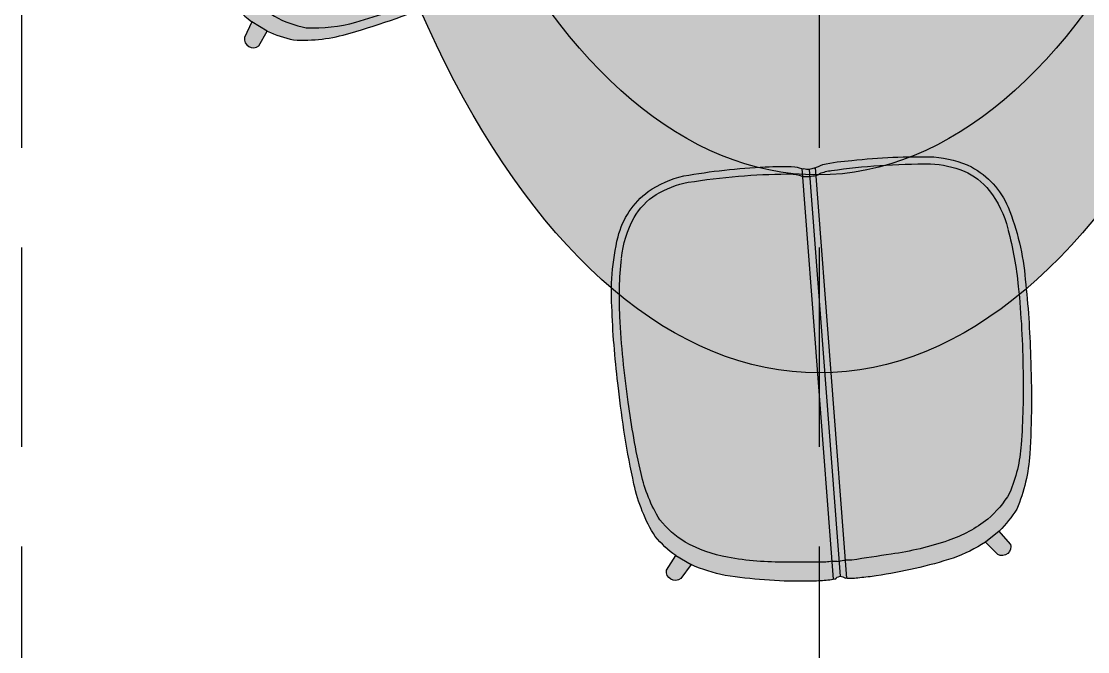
# Model space of a CAD drawing. Header units: millimetres. Extents: x -1 to 5416, y -1238 to 1407.
# Drawn here: x 387.351 to 388.687, y 1391.986 to 1392.777 of the extents above; entities that cross this region are included whole.
import ezdxf

# ---------------------------------------------------------------- set-up
doc = ezdxf.new("R2010")
doc.units = ezdxf.units.MM
doc.header["$MEASUREMENT"] = 0
doc.linetypes.add('HIDDEN', pattern=[0.375, 0.25, -0.125])
for name, color, linetype in [('1-TRAMA', 251, 'Continuous'), ('A-FLOR', 1, 'Continuous'), ('A-FURN', 32, 'Continuous'), ('ID-LF-FURN', 32, 'Continuous')]:
    doc.layers.add(name, color=color, linetype=linetype)
doc.layers.add('H-BLOCKS', color=7, linetype='Continuous', true_color=0xffffff)

# ---------------------------------------------------------------- blocks, each defined once
blk = doc.blocks.new('*U18')
at = {"layer": 'H-BLOCKS'}
h = blk.add_hatch(color=256, dxfattribs=at)
h.dxf.hatch_style = 1
h.paths.add_polyline_path([(-0.1992, -0.0162, 0.694131), (-0.2161, -0.028), (-0.2034, -0.0453), (-0.1849, -0.0326)], flags=17)
h.paths.add_polyline_path([(-0.0084, -0.0007, 0.052576), (-0.0245, -0.0001, 0.0237), (-0.0454, -0.0011, 0.041982), (-0.1433, -0.0159, 0.055075), (-0.1849, -0.0326), (-0.2034, -0.0453, 0.058274), (-0.2272, -0.071, 0.08511), (-0.2486, -0.138, 0.02802), (-0.2589, -0.2602, 0.022105), (-0.2597, -0.3571, 0.077039), (-0.2451, -0.4495, 0.171294), (-0.2032, -0.5031, 0.095625), (-0.1572, -0.5192, 0.034014), (-0.0544, -0.5227, 0.034779), (-0.0175, -0.5202, 0.003453), (-0.0084, -0.5172)])
h = blk.add_hatch(color=256, dxfattribs=at)
h.dxf.hatch_style = 1
h.paths.add_polyline_path([(0.1992, -0.0162, -0.694131), (0.2161, -0.028), (0.2034, -0.0453), (0.1849, -0.0326)], flags=17)
h.paths.add_polyline_path([(0.0084, -0.0007, -0.052576), (0.0245, -0.0001, -0.0237), (0.0454, -0.0011, -0.041982), (0.1433, -0.0159, -0.055075), (0.1849, -0.0326), (0.2034, -0.0453, -0.058274), (0.2272, -0.071, -0.08511), (0.2486, -0.138, -0.02802), (0.2589, -0.2602, -0.022105), (0.2597, -0.3571, -0.077039), (0.2451, -0.4495, -0.171294), (0.2032, -0.5031, -0.095625), (0.1572, -0.5192, -0.034014), (0.0544, -0.5227, -0.034779), (0.0175, -0.5202, -0.003453), (0.0084, -0.5172)])
h = blk.add_hatch(color=256, dxfattribs=at)
h.dxf.hatch_style = 1
h.paths.add_polyline_path([(0, -0.5064, -0.020799), (-0.0084, -0.5073), (-0.0084, -0.5172, 0.000505), (-0.0071, -0.5167, -0.075136), (0, -0.5154)])
h.paths.add_polyline_path([(0.0084, -0.5073, -0.020799), (0, -0.5064), (0, -0.5154, -0.075129), (0.0071, -0.5167, 0.000505), (0.0084, -0.5172)])
h.paths.add_polyline_path([(0.0084, -0.0236, -0.07588), (0, -0.0224), (0, -0.5064, 0.020799), (0.0084, -0.5073)])
h.paths.add_polyline_path([(0, -0.0224, -0.07588), (-0.0084, -0.0236), (-0.0084, -0.5073, 0.020799), (0, -0.5064)])
h.paths.add_polyline_path([(0, -0.004, -0.111664), (-0.0066, -0.0009, 0.005785), (-0.0084, -0.0007), (-0.0084, -0.0236, 0.07588), (0, -0.0224)])
h.paths.add_polyline_path([(0.0084, -0.0007, 0.005785), (0.0066, -0.0009, -0.111664), (0, -0.004), (0, -0.0224, 0.07588), (0.0084, -0.0236)])
for points in [[(-0.0066, -0.0009, 0.058379), (-0.0245, -0.0001)], [(0.0245, -0.0001, 0.058379), (0.0066, -0.0009)], [(-0.0454, -0.0011, 0.041982), (-0.1433, -0.0159)], [(-0.0245, -0.0001, 0.0237), (-0.0454, -0.0011)], [(-0.0066, -0.0009, 0.111664), (0, -0.004)], [(0, -0.004, 0.111664), (0.0066, -0.0009)], [(0.0454, -0.0011, 0.0237), (0.0245, -0.0001)], [(0.1433, -0.0159, 0.041982), (0.0454, -0.0011)], [(-0.1992, -0.0162, 0.694131), (-0.2161, -0.028)], [(-0.1433, -0.0159, 0.055075), (-0.1849, -0.0326)], [(-0.0164, -0.023, 0.003249), (-0.0661, -0.0267)], [(-0.0084, -0.0236, 0.036156), (-0.0164, -0.023)], [(-0.0084, -0.0236, 0.07588), (0, -0.0224)], [(0, -0.0224, 0.07588), (0.0084, -0.0236)], [(0.0164, -0.023, 0.036156), (0.0084, -0.0236)], [(0.0661, -0.0267, 0.003248), (0.0164, -0.023)], [(0.1849, -0.0326, 0.055075), (0.1433, -0.0159)], [(0.2161, -0.028, 0.694131), (0.1992, -0.0162)], [(-0.1387, -0.0383, 0.083909), (-0.1901, -0.0612)], [(-0.0661, -0.0267, 0.04859), (-0.1387, -0.0383)], [(0.1387, -0.0383, 0.04859), (0.0661, -0.0267)], [(0.19, -0.0612, 0.083909), (0.1387, -0.0383)], [(-0.2034, -0.0453, 0.058274), (-0.2272, -0.071)], [(0.2272, -0.071, 0.058274), (0.2034, -0.0453)], [(-0.1901, -0.0612, 0.084833), (-0.2198, -0.0917)], [(0.2198, -0.0917, 0.084833), (0.19, -0.0612)], [(-0.2272, -0.071, 0.086095), (-0.2487, -0.1388)], [(0.2487, -0.1388, 0.086095), (0.2272, -0.071)], [(-0.2198, -0.0917, 0.083781), (-0.2389, -0.1512)], [(0.2389, -0.1512, 0.083781), (0.2198, -0.0917)], [(-0.2487, -0.1388, 0.027834), (-0.2589, -0.2602)], [(0.2589, -0.2602, 0.027834), (0.2487, -0.1388)], [(-0.2389, -0.1512, 0.022872), (-0.2481, -0.2418)], [(0.2481, -0.2418, 0.022872), (0.2389, -0.1512)], [(-0.2481, -0.2418, 0.022825), (-0.2504, -0.3494)], [(0.2504, -0.3494, 0.022824), (0.2481, -0.2418)], [(-0.2589, -0.2602, 0.022105), (-0.2597, -0.3571)], [(0.2597, -0.3571, 0.022105), (0.2589, -0.2602)], [(-0.2597, -0.3571, 0.07704), (-0.2451, -0.4495)], [(-0.2504, -0.3494, 0.041391), (-0.2428, -0.4217)], [(0.2428, -0.4217, 0.041391), (0.2504, -0.3494)], [(0.2451, -0.4495, 0.07704), (0.2597, -0.3571)], [(-0.2427, -0.4224, 0.106477), (-0.2232, -0.4718)], [(0.2232, -0.4718, 0.106477), (0.2427, -0.4224)], [(-0.2451, -0.4495, 0.171294), (-0.2032, -0.5031)], [(0.2032, -0.5031, 0.171294), (0.2451, -0.4495)], [(-0.2232, -0.4718, 0.124688), (-0.1935, -0.4986)], [(0.1935, -0.4986, 0.124688), (0.2232, -0.4718)], [(-0.2032, -0.5031, 0.095625), (-0.1572, -0.5192)], [(-0.1935, -0.4986, 0.086018), (-0.1524, -0.5109)], [(-0.0129, -0.5093, 0.001449), (-0.0084, -0.5073)], [(-0.0084, -0.5073, 0.020799), (0, -0.5064)], [(0, -0.5064, 0.020799), (0.0084, -0.5073)], [(0.0084, -0.5073, 0.001449), (0.0129, -0.5093)], [(0.1524, -0.5109, 0.086019), (0.1935, -0.4986)], [(0.1572, -0.5192, 0.095625), (0.2032, -0.5031)], [(-0.1572, -0.5192, 0.034014), (-0.0544, -0.5227)], [(-0.1524, -0.5109, 0.014872), (-0.0887, -0.5137)], [(-0.0887, -0.5137, 0.017847), (-0.028, -0.5119)], [(-0.0544, -0.5227, 0.034779), (-0.0175, -0.5202)], [(-0.028, -0.5119, 0.07387), (-0.0129, -0.5093)], [(-0.0175, -0.5202, 0.004125), (-0.0066, -0.5166)], [(0, -0.5154, 0.0703), (-0.0066, -0.5166)], [(0.0066, -0.5166, 0.0703), (0, -0.5154)], [(0.0066, -0.5166, 0.004125), (0.0175, -0.5202)], [(0.0129, -0.5093, 0.07387), (0.028, -0.5119)], [(0.0175, -0.5202, 0.034779), (0.0544, -0.5227)], [(0.028, -0.5119, 0.017848), (0.0887, -0.5137)], [(0.0544, -0.5227, 0.034014), (0.1572, -0.5192)], [(0.0887, -0.5137, 0.014872), (0.1524, -0.5109)]]:
    blk.add_lwpolyline(points, format="xyb")
for points in [[(-0.0084, -0.0007), (-0.0084, -0.5172)], [(0, -0.5154), (0, -0.004)], [(0.0084, -0.0007), (0.0084, -0.5172)], [(-0.2161, -0.028), (-0.2034, -0.0453), (-0.1849, -0.0326), (-0.1992, -0.0162)], [(0.2161, -0.028), (0.2034, -0.0453), (0.1849, -0.0326), (0.1992, -0.0162)]]:
    blk.add_lwpolyline(points)
blk = doc.blocks.new('Acco Table')
at = {"layer": 'H-BLOCKS'}
h = blk.add_hatch(color=256, dxfattribs=at)
h.dxf.hatch_style = 1
edge = h.paths.add_edge_path()
edge.add_ellipse((0, 0.006), major_axis=(1.2, 0), ratio=0.5, start_angle=0, end_angle=360)
at = {"layer": 'A-FURN'}
blk.add_ellipse((0, 0.006), major_axis=(1.2, 0), ratio=0.5, dxfattribs=at)

msp = doc.modelspace()

# ---------------------------------------------------------------- linework, layer by layer
at = {"layer": '1-TRAMA', "linetype": 'HIDDEN'}
for points in [[(387.3509, 1396.2431), (387.3509, 1391.3427)], [(388.3509, 1396.2431), (388.3509, 1391.3427)]]:
    msp.add_lwpolyline(points, dxfattribs=at)
at = {"layer": 'A-FURN'}
msp.add_ellipse((388.3491, 1393.7841), major_axis=(0, -1.2), ratio=0.5, dxfattribs=at)
at = {"layer": 'ID-LF-FURN', "color": 12}
msp.add_point((388.3491, 1392.5841), dxfattribs=at)

# ---------------------------------------------------------------- block references
at = {"layer": 'A-FLOR', "xscale": 1.104922029978078, "yscale": 1.104922029978078, "zscale": 1.104922029978078, "rotation": 270}
msp.add_blockref('Acco Table', (388.3443, 1393.6618), dxfattribs=at)
at = {"layer": 'A-FURN', "rotation": 114.2887585384961}
msp.add_blockref('*U18', (387.534, 1392.9313), dxfattribs=at)
at = {"layer": 'A-FURN', "xscale": -1}
for p, rotation in [((389.1482, 1392.9248), 245.2461869796302), ((388.3772, 1392.077), 184.350059826751)]:
    msp.add_blockref('*U18', p, dxfattribs=dict(at, rotation=rotation))

doc.saveas('drawing.dxf')
